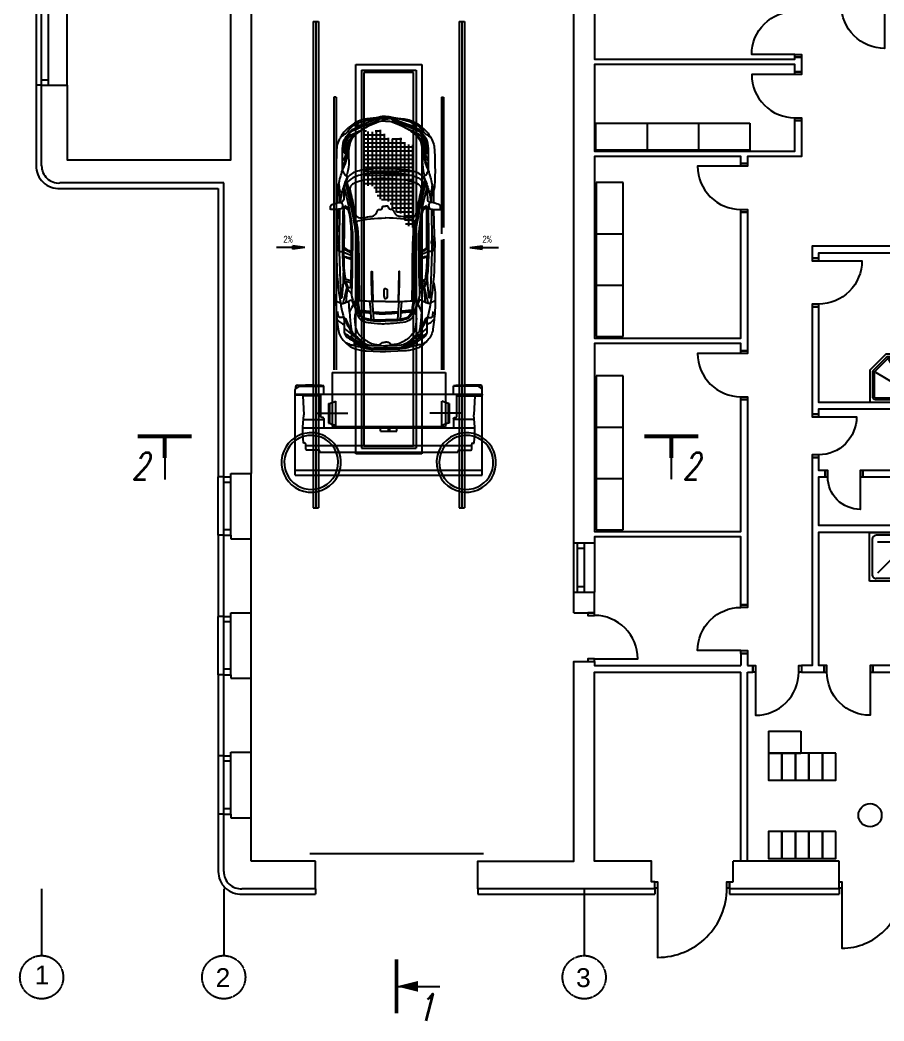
# Model space of a CAD drawing. Header units: millimetres. Extents: x -6354 to 26360, y -281 to 28373.
# Drawn here: x -5024 to 10964, y -281 to 18241 of the extents above; entities that cross this region are included whole.
import ezdxf
from ezdxf.enums import TextEntityAlignment as Align

# ---------------------------------------------------------------- set-up
doc = ezdxf.new("R2010")
doc.units = ezdxf.units.MM
doc.linetypes.add('CENTER2', pattern=[1.125, 0.75, -0.125, 0.125, -0.125])
for name, color, linetype in [('axis', 40, 'CENTER2'), ('door_dwgmodels.com', 250, 'Continuous'), ('dwgmodels.com', 250, 'Continuous'), ('furniture _san', 36, 'Continuous'), ('sanitary', 144, 'Continuous'), ('wall', 5, 'Continuous'), ('Windows', 4, 'Continuous')]:
    doc.layers.add(name, color=color, linetype=linetype)
doc.styles.add('LC-TXT-011-0', font='MONOTXT')
doc.styles.add('RUSIT', font='arial.ttf')
doc.styles.add('Text', font='simplex.shx', dxfattribs={"width": 0.7, "oblique": 15, "height": 330})

# ---------------------------------------------------------------- blocks, each defined once
blk = doc.blocks.new('A$C28636AA1')
at = {"color": 0, "linetype": 'Continuous'}
for p, q in [((0, 900), (900, 900)), ((0, 0), (0, 900)), ((50, 775), (50, 125)), ((125, 850), (775, 850)), ((850, 775), (850, 125)), ((900, 900), (900, 0)), ((175, 650), (175, 150)), ((228, 672), (750, 150)), ((250, 725), (750, 725)), ((900, 0), (0, 0)), ((125, 50), (775, 50))]:
    blk.add_line(p, q, dxfattribs=at)
blk.add_circle((175, 725), 25, dxfattribs=at)
for centre, start, end in [((125, 775), 90, 180), ((775, 775), 0, 90), ((125, 125), 180, 270), ((775, 125), 270, 0)]:
    blk.add_arc(centre, 75, start, end, dxfattribs=at)
blk = doc.blocks.new('*U51')
at = {"color": 0, "linetype": 'ByBlock', "ltscale": 10}
blk.add_lwpolyline([(-850, 0), (-850, 800, -0.414214), (-50, 0)], format="xyb", dxfattribs=at)
at = {"color": 0}
for points in [[(-900, 0), (-850, 0), (-850, -120), (-900, -120)], [(-50, 0), (0, 0), (0, -120), (-50, -120)]]:
    blk.add_lwpolyline(points, close=True, dxfattribs=at)
blk = doc.blocks.new('*U54')
at = {"color": 0, "linetype": 'ByBlock', "ltscale": 10}
blk.add_lwpolyline([(-50, 0), (-50, 800, 0.414214), (-850, 0)], format="xyb", dxfattribs=at)
at = {"color": 0}
for points in [[(-900, 0), (-850, 0), (-850, -120), (-900, -120)], [(-50, 0), (0, 0), (0, -120), (-50, -120)]]:
    blk.add_lwpolyline(points, close=True, dxfattribs=at)
blk = doc.blocks.new('*U55')
at = {"color": 0, "linetype": 'ByBlock', "ltscale": 10}
blk.add_lwpolyline([(-850, 0), (-850, 800, -0.414214), (-50, 0)], format="xyb", dxfattribs=at)
at = {"color": 0}
for points in [[(-900, 0), (-850, 0), (-850, -120), (-900, -120)], [(-50, 0), (0, 0), (0, -120), (-50, -120)]]:
    blk.add_lwpolyline(points, close=True, dxfattribs=at)
blk = doc.blocks.new('*U61')
at = {"color": 0}
for points in [[(-900, 0), (-850, 0), (-850, 120), (-900, 120)], [(-50, 0), (0, 0), (0, 120), (-50, 120)]]:
    blk.add_lwpolyline(points, close=True, dxfattribs=at)
at = {"color": 0, "linetype": 'ByBlock', "ltscale": 10}
blk.add_lwpolyline([(-50, 0), (-50, -800, -0.414214), (-850, 0)], format="xyb", dxfattribs=at)
blk = doc.blocks.new('K10-46')
at = {"color": 0}
for p, q in [((-800, -559), (-270, -244)), ((-558, -800), (-246, -268))]:
    blk.add_line(p, q, dxfattribs=at)
blk.add_lwpolyline([(0, 0), (-900, 0), (-900, -600), (-600, -900), (0, -900)], close=True, dxfattribs=at)
for points in [[(-100, -50), (-800, -50, 0.414214), (-850, -100), (-850, -559, 0.198912), (-835, -594), (-594, -835, 0.198912), (-559, -850), (-100, -850, 0.414214), (-50, -800), (-50, -100, 0.414214)], [(-100, -80), (-800, -80, 0.414214), (-820, -100), (-820, -559, 0.198912), (-814, -573), (-573, -814, 0.198912), (-559, -820), (-100, -820, 0.414214), (-80, -800), (-80, -100, 0.414214)]]:
    blk.add_lwpolyline(points, format="xyb", close=True, dxfattribs=at)
blk.add_circle((-211, -209), 43.3, dxfattribs=at)
blk = doc.blocks.new('*U70')
at = {"color": 0}
for points in [[(-800, 0), (-750, 0), (-750, 120), (-800, 120)], [(-50, 0), (0, 0), (0, 120), (-50, 120)]]:
    blk.add_lwpolyline(points, close=True, dxfattribs=at)
at = {"color": 0, "linetype": 'ByBlock', "ltscale": 10}
blk.add_lwpolyline([(-50, 0), (-50, -700, -0.414214), (-750, 0)], format="xyb", dxfattribs=at)
blk = doc.blocks.new('*U72')
at = {"color": 0}
for points in [[(-700, 0), (-650, 0), (-650, 120), (-700, 120)], [(-50, 0), (0, 0), (0, 120), (-50, 120)]]:
    blk.add_lwpolyline(points, close=True, dxfattribs=at)
at = {"color": 0, "linetype": 'ByBlock', "ltscale": 10}
blk.add_lwpolyline([(-50, 0), (-50, -600, -0.414214), (-650, 0)], format="xyb", dxfattribs=at)
blk = doc.blocks.new('*U74')
at = {"color": 0, "linetype": 'ByBlock', "ltscale": 10}
blk.add_lwpolyline([(-50, 0), (-50, 1280, 0.414214), (-1330, 0)], format="xyb", dxfattribs=at)
at = {"color": 0}
for points in [[(-1380, 0), (-1330, 0), (-1330, -120), (-1380, -120)], [(-50, 0), (0, 0), (0, -120), (-50, -120)]]:
    blk.add_lwpolyline(points, close=True, dxfattribs=at)
blk = doc.blocks.new('*U75')
at = {"color": 0, "linetype": 'ByBlock', "ltscale": 10}
blk.add_lwpolyline([(-50, 0), (-50, 1110, 0.414214), (-1160, 0)], format="xyb", dxfattribs=at)
at = {"color": 0}
for points in [[(-1210, 0), (-1160, 0), (-1160, -120), (-1210, -120)], [(-50, 0), (0, 0), (0, -120), (-50, -120)]]:
    blk.add_lwpolyline(points, close=True, dxfattribs=at)
blk = doc.blocks.new('*U79')
at = {"color": 0}
for p, q in [((0, 0), (1510, 0)), ((100, 0), (100, -130)), ((1410, 0), (1410, -130)), ((0, -130), (1510, -130))]:
    blk.add_line(p, q, dxfattribs=at)
blk = doc.blocks.new('*U80')
at = {"color": 0}
for p, q in [((0, 0), (910, 0)), ((100, 0), (100, -130)), ((810, 0), (810, -130)), ((0, -130), (910, -130))]:
    blk.add_line(p, q, dxfattribs=at)
blk = doc.blocks.new('*U87')
at = {"color": 0}
for p, q in [((0, 0), (-1080, 0)), ((0, -130), (-1080, -130)), ((-980, 0), (-980, -130)), ((-100, 0), (-100, -130))]:
    blk.add_line(p, q, dxfattribs=at)
blk = doc.blocks.new('Toyota ch-r_top_dwgmodels.com')
at = {"color": 0}
for points in [[(-2701, 797), (-2658, 805, 0.321109), (-2640, 823, 0.03919), (-2626, 1008, 0.417944), (-2637, 1019, 0.020655), (-2690, 1016, 0.30965), (-2720, 990, -0.013016), (-2726, 972, 0.009493), (-2759, 858, -0.011712), (-2759, 858, 0.110346), (-2757, 822, 0.72787)], [(-4350, 0, -0.034532), (-4344, 85, -0.088058), (-4341, 95, 0.092003), (-4334, 116, -0.002482), (-4305, 343, -0.051662), (-4274, 471, -0.106681), (-4153, 667, 0.019596), (-4135, 688, -0.003136), (-4113, 714, -0.103131), (-3950, 842, 0.022542), (-3924, 856, -0.116961), (-3799, 898, -0.03663), (-3063, 906, -0.0637), (-3001, 894, 0.07003), (-2979, 890, 0.009311), (-2751, 886, 0.009311)], [(-4235, 482), (-4218, 526, -0.093456), (-4168, 608, -0.040562), (-4066, 704, 0.054643), (-4036, 733, 0.033795), (-3994, 793, -0.059065), (-3960, 837, -2.430654)], [(-3248, 721), (-3252, 730, 0.11673), (-3280, 759, 0.063772), (-3354, 795), (-3413, 795), (-3705, 795, 0.063762), (-3901, 770, 0.080098), (-3936, 755, 0.040822), (-4096, 632, 0.116409), (-4114, 605, 0.028976), (-4195, 356, -0.047989), (-4215, 299, 0.587017), (-4212, 294, 0.064952), (-4175, 303, -0.273557)], [(-3945, 690), (-3906, 720, -0.140737), (-3847, 742, -0.015239), (-3679, 753, 0.242644), (-3671, 757, 0.143725), (-3666, 773, -1.381825)], [(-3944, 734, -0.10047), (-3890, 754, -0.02592), (-3680, 774, 0.016121)], [(-3826, 719), (-3781, 720, 0.043584), (-3663, 733, 0.093927), (-3540, 783, 0.247859), (-3533, 795, -4.706778)], [(-3354, 795), (-3424, 763, -0.080933), (-3621, 709, -0.002976), (-3777, 693, 21.163307)], [(-3413, 795), (-3465, 770, -0.073558), (-3573, 736, -0.024045), (-3767, 713, 4.409402)], [(-2990, 892), (-3013, 885, -0.029897), (-3095, 864, 0.039738), (-3354, 795, 26.756132)], [(-3235, 711), (-3185, 730, -0.026881), (-2949, 806, -0.04188), (-2760, 840, 15.276735)], [(-3030, 763), (-3048, 759, 0.085034), (-3112, 737, 3.811003)], [(-3030, 763), (-2966, 770, -0.028242), (-2929, 772), (-2918, 764, -0.100926), (-2909, 755, -0.127171), (-2901, 732, 2.125003)], [(-3030, 763), (-2862, 722, 0.035666), (-2205, 614, 0.021182), (-2152, 612), (-1571, 616, 0.008722), (-1177, 626, -0.002553), (-1065, 631, -0.038675), (-1046, 630, -0.053583), (-989, 617, -0.001736), (-899, 585, 0.023323), (-736, 535, -0.052624), (-638, 499, -0.109515), (-594, 463, -0.137615), (-535, 323, -0.022023), (-516, 92, -0.019647), (-516, 0, 1.040083)], [(-2990, 892), (-2990, 878, 0.154816), (-2986, 866, -0.018291), (-2960, 826, -0.015486), (-2949, 806, -0.15192), (-2947, 791, 0.086257), (-2946, 771, 0.792685)], [(-2930, 772), (-2822, 774, 0.318941), (-2757, 822), (-2751, 817, 0.173958), (-2701, 797), (-2701, 781)], [(-2674, 763), (-2675, 769, -0.165138), (-2673, 782, -0.273954), (-2666, 786, 0.006529), (-2502, 789, -0.01105), (-1848, 795, -0.131956)], [(-2674, 763), (-2629, 705, 0.115192), (-2607, 688, 0.062311), (-2592, 682, 0.031843), (-2290, 641, 0.016489), (-2171, 636, 0.006029), (-1836, 638, 0.527865), (-1828, 649), (-1850, 690, 0.045025), (-1905, 773, 0.37601), (-1913, 775, -0.00646), (-1924, 768, 0.47174), (-1925, 765), (-1903, 733, -0.034018), (-1856, 654, -0.523566), (-1865, 637, 85.809122)], [(-1925, 765), (-2248, 762, -0.005802), (-2663, 764, 0.076641), (-2674, 763, 2.916542)], [(-2632, 888, 0.001433), (-2597, 888, -0.00083), (-2121, 900)], [(-2128, 888, -0.275975), (-2116, 903, -0.065862), (-2101, 906, -0.024869), (-1937, 910, -0.059933), (-1919, 908, -0.352316), (-1906, 889, -0.197151), (-1911, 877, -0.202677), (-1922, 873, 0.027991), (-1956, 873, 0.172557), (-1965, 869, -0.191184), (-2010, 852, -0.094288), (-2077, 866, 0.13496), (-2098, 870, -0.101005), (-2119, 873, -0.298525), (-2128, 888, -1.712694)], [(-2094, 870), (-2045, 873, -0.029169), (-1961, 872, -12.738737)], [(-1982, 858), (-1858, 858), (-1295, 837), (-1009, 823, -0.167031), (-996, 818, -0.435773), (-995, 808, -0.168561), (-1002, 805, -0.01424), (-1271, 780, -0.024778), (-1455, 778)], [(-1913, 905, -0.000034), (-1894, 905, -0.037427), (-1086, 862, -0.029825), (-617, 772), (-619, 770, 0.358539), (-618, 752, 0.025895), (-608, 742), (-524, 701, 0.037833), (-379, 642, -0.202831), (-364, 630, -0.101911), (-362, 621)], [(-1894, 905), (-1864, 871, -0.167542), (-1857, 852, 0.100489), (-1855, 847, -0.137976), (-1852, 826, 0.106318), (-1848, 795, 0.026864), (-1842, 779, 0.00964), (-1838, 772, -0.038663), (-1789, 653, -0.077386), (-1786, 637), (-1836, 638)], [(-1848, 795), (-1585, 787, -0.039755), (-1303, 756, -0.112776), (-1137, 683, 0.004363), (-1065, 631, 0.321379)], [(-1842, 779), (-1810, 780, -0.017468), (-1779, 779, -0.195462), (-1761, 771, -0.086896), (-1743, 742, -0.041941), (-1715, 653, 0.050712), (-1713, 645, 0.218956), (-1704, 638, 0.178195)], [(-1765, 773), (-1757, 750, -0.005421), (-1749, 723, -0.026611), (-1737, 672, -0.036552), (-1734, 643, -0.012721), (-1734, 638, 0.591068)], [(-1307, 644), (-1331, 730, 0.230209), (-1336, 737, 0.051343), (-1758, 767, 10.057903)], [(-1295, 884), (-1272, 890, -0.052958), (-1095, 916, -0.032537), (-645, 905, -0.003356), (-589, 900, -0.010682), (-412, 878, -0.144235), (-210, 785, -0.08662), (-159, 722, -0.069683), (-126, 635, -0.002865), (-109, 561, 0.014881), (-90, 486, -0.002638), (-67, 405, -0.066098), (-42, 219), (-42, 0)], [(-1192, 717), (-1084, 742, 0.01647), (-889, 792, 6.898067)], [(-890, 831), (-888, 819, -0.106281), (-889, 792, -0.047446), (-920, 711, 0.012702), (-948, 650, 0.409735), (-938, 624, 0.008792), (-719, 530, 0.195936)], [(-941, 919), (-931, 907), (-910, 849, -0.062082), (-906, 834, 0.671057)], [(-617, 772), (-624, 779, -0.262246), (-629, 792, 0.101368), (-631, 848, 0.324273), (-663, 875, -0.035528), (-739, 887, -26.800075)], [(-617, 772), (-600, 769, 0.042089), (-578, 766, 0.009663), (-499, 765, -0.011896), (-419, 764, 0.0081), (-340, 762, -0.215397), (-329, 757, -0.057019), (-326, 753, 0.267647), (-324, 752, -0.147455), (-295, 742, -0.094644), (-261, 705, -0.001254), (-168, 560, -0.368457), (-169, 551, -0.314251), (-179, 550, -0.081866), (-203, 569, -0.057338), (-295, 693, 0.016476), (-325, 743, -0.28474), (-326, 752, -2.217423)], [(-589, 900), (-579, 884, 0.062718), (-568, 870, -0.089342), (-515, 797, 0.022882), (-499, 765, 0.75567)], [(-560, 766), (-560, 757, 0.226853), (-551, 743, 0.011078), (-505, 713, 0.046224), (-392, 656, -0.175407), (-367, 634, 0.50958)], [(-413, 764), (-414, 759, 0.205521), (-411, 746, 0.0271), (-319, 632), (-252, 628)], [(-210, 785), (-146, 720, -0.056362), (-94, 653, -0.062248), (-51, 559, -0.018505), (-25, 463, -0.056994), (-13, 357), (-3, 101), (0, 0)], [(-4265, 0), (-4265, 24, -0.087033), (-4248, 122, -0.01749), (-4175, 303, -0.081099), (-4006, 561, -0.157946), (-3819, 667, -0.069696), (-3587, 682, 0.069285), (-3345, 698, 0.018071), (-3248, 721), (-3235, 711, -0.292593), (-3231, 703), (-3233, 691)], [(-4201, 328), (-4138, 477, -0.0045), (-4071, 630, -0.167783), (-4049, 653), (-3947, 733, -0.739532), (-3941, 729, -0.066527), (-3946, 719, -0.057964), (-3957, 706, 0.079579), (-4009, 638, 0.002116), (-4110, 425, -0.059447), (-4110, 425, 3.113182)], [(-4081, 487), (-4034, 554, -0.135823), (-3887, 677, -0.074307), (-3797, 703, -0.338709)], [(-4001, 566), (-3956, 612, -0.184956), (-3777, 693, 0.783975), (-3776, 698, 0.028457), (-3792, 704, -0.064912), (-3819, 717, 0.245398), (-3834, 718, -0.085948), (-3922, 698, 0.142988), (-3945, 690, 0.0907), (-4023, 610, 2.92805)], [(-3388, 0), (-3379, 214, -0.047449), (-3337, 521, -0.166615), (-3228, 695, -0.088469), (-3188, 717, -0.034272), (-3120, 735, -0.107209), (-3099, 735, 0.014138), (-2429, 592, -0.456129), (-2409, 558, -0.024558), (-2415, 544, 1.542696)], [(-3303, 0), (-3303, 133, -0.053074), (-3271, 436, -0.036604), (-3234, 562, -0.137619), (-3126, 710, -0.239488), (-3115, 712, -0.036889)], [(-3200, 0), (-3200, 59, -0.041571), (-3174, 371, -0.058352), (-3114, 580, -0.111923), (-3072, 637, -0.213483), (-3003, 659, -0.032758), (-2946, 649, 0.017009), (-2645, 584, -0.014484), (-2550, 564, -0.323943), (-2473, 474, -0.063927), (-2475, 423, 0.015696), (-2501, 247, -0.174647), (-2523, 201, -0.098938), (-2601, 151, 0.2365), (-2628, 121, 0.085498), (-2631, 95, -0.35665), (-2653, 64, -0.144273), (-2677, 53, 0.397579), (-2687, 43, 0.012635), (-2687, 1), (-2687, -2)], [(-3115, 712), (-2430, 562, -0.397868), (-2415, 541, 0.041773), (-2415, 541, 0.038154), (-2473, 8), (-2473, 0)], [(-2429, 592), (-2307, 570, 0.031146), (-2197, 557, 0.014222), (-1339, 536, -0.008714), (-972, 531, -0.020103), (-932, 528, -0.002723), (-777, 510, -0.169476), (-623, 434, -0.1097), (-609, 411, -0.086028), (-566, 159, 0.001714), (-566, 0, 19.310872)], [(-2408, 568), (-2311, 551, 0.031146), (-2198, 538, 0.014222), (-1339, 516, -0.008714), (-973, 511, -0.020103), (-934, 509, -0.002723), (-780, 491, -0.169476), (-637, 420, -0.1097), (-628, 405, -0.086028), (-586, 159, 0.001714), (-586, 0)], [(-1786, 637), (-1612, 638, 0.006664), (-1307, 644, 0.002058), (-1186, 648, 0.333932), (-1181, 653, 0.100896), (-1179, 680, 0.194541), (-1184, 687, 0.076822), (-1208, 700, 0.004957), (-1302, 732, 8.764359)], [(-927, 0), (-927, 249, 0.023795), (-937, 454, -0.079132), (-932, 527, -0.152614), (-899, 585, -0.100554), (-873, 600, 0.066438), (-743, 667), (-569, 652, -0.027595), (-373, 624, -0.15869), (-352, 613, 0.009525), (-263, 521, -0.053162), (-151, 382, -0.133259), (-113, 260), (-107, 38), (-107, 0)], [(-719, 530), (-719, 537, -0.261148), (-709, 554, -0.104571), (-671, 567, -0.060362), (-535, 567, -0.013668), (-440, 553, -0.133483), (-320, 496, -0.099322), (-171, 307, -0.12096), (-125, 109, -0.269318), (-134, 95, 0.234696), (-168, 45, 0.038963), (-171, 5), (-171, 0)], [(-248, 623), (-298, 621, 0.680718), (-302, 610), (-263, 561), (-207, 488, -0.029428), (-142, 393, 0.313373), (-136, 390, -0.015029), (-123, 392, 0.481921), (-121, 395, 0.008956), (-209, 559, 0.074588), (-233, 590, -0.064561), (-254, 616, -9.735353)], [(-181, 581), (-170, 582, -0.027111), (-158, 582, -0.085514), (-111, 570, -2.092554)], [(-4216, 297), (-4271, 154, -0.057821), (-4288, 122, -0.0427), (-4307, 98, -0.716349), (-4315, 102, -0.012702), (-4312, 124, -0.058481), (-4306, 146, 0.029097), (-4165, 541, 0.39851), (-4169, 549, 0.251832), (-4181, 547, 0.08759), (-4224, 501, 0.06606), (-4243, 461, 0.023575), (-4316, 187, 0.040501), (-4327, 109, 0.190277), (-4319, 85, 0.415334)], [(-2415, 544), (-2315, 526, 0.031146), (-2199, 512, 0.014222), (-1339, 491, -0.008714), (-973, 486, -0.020103), (-937, 483)], [(-760, 487), (-759, 456, 0.02338), (-755, 396, -0.008758), (-743, 279)], [(-732, 488), (-731, 456, 0.02338), (-726, 399, -0.008704), (-714, 282), (-714, 277)], [(-179, 550), (-138, 478, -0.029527), (-97, 394, -0.017872), (-71, 325, -0.056397), (-61, 280, -0.06867)], [(-122, 393), (-101, 354, -0.093844), (-65, 241, 1.241044)], [(-927, 249), (-1154, 255, 0.002823), (-1444, 261, 0.052327), (-1479, 258, 0.822461), (-1479, 249, 0.051181), (-1447, 246), (-927, 232)], [(-736, 232), (-736, 232, -0.040748), (-726, 0)], [(-707, 230, -0.03983), (-698, -1)], [(-52, 334), (-61, 280, 0.026624), (-65, 241, 0.01507), (-67, 184), (-67, 0)], [(-4319, 85), (-4323, 83, 0.16165), (-4327, 78, 0.09434), (-4332, 57, 0.09434)], [(-4319, 85), (-4314, 80, -0.149723), (-4306, 65, -0.056236), (-4302, 10), (-4302, 0)], [(-4319, -85), (-4314, -80, 0.149723), (-4306, -65, 0.056236), (-4302, -10), (-4302, 0)], [(-4265, 0), (-4265, -24, 0.087033), (-4248, -122, 0.01749), (-4175, -303, 0.081099), (-4006, -561, 0.157946), (-3819, -667, 0.069696), (-3587, -682, -0.069285), (-3345, -698, -0.018071), (-3248, -721), (-3235, -711, 0.292593), (-3231, -703), (-3233, -691)], [(-3388, 0), (-3379, -214, 0.047449), (-3337, -521, 0.166615), (-3228, -695, 0.088469), (-3188, -717, 0.034272), (-3120, -735, 0.107209), (-3099, -735, -0.014138), (-2429, -592, 0.456129), (-2409, -558, 0.024558), (-2415, -544, -1.542696)], [(-3303, 0), (-3303, -133, 0.053074), (-3271, -436, 0.036604), (-3234, -562, 0.137619), (-3126, -710, 0.239488), (-3115, -712, 0.036889)], [(-3200, 0), (-3200, -59, 0.041571), (-3174, -371, 0.058352), (-3114, -580, 0.111923), (-3072, -637, 0.213483), (-3003, -659, 0.032758), (-2946, -649, -0.017009), (-2645, -584, 0.014484), (-2550, -564, 0.323943), (-2473, -474, 0.063927), (-2475, -423, -0.015696), (-2501, -247, 0.174647), (-2523, -201, 0.098938), (-2601, -151, -0.2365), (-2628, -121, -0.085498), (-2631, -95, 0.35665), (-2653, -64, 0.151321), (-2677, -56, -0.397579), (-2687, -46, -0.012635), (-2687, -5), (-2687, -2)], [(-3115, -712), (-2430, -562, 0.397868), (-2415, -541, -0.041773), (-2415, -541, -0.038154), (-2473, -8), (-2473, 0)], [(-3030, -763), (-2862, -722, -0.035666), (-2205, -614, -0.021182), (-2152, -612), (-1571, -616, -0.008722), (-1177, -626, 0.002553), (-1065, -631, 0.038675), (-1046, -630, 0.053583), (-989, -617, 0.001736), (-899, -585, -0.023323), (-736, -535, 0.052624), (-638, -499, 0.109515), (-594, -463, 0.137615), (-535, -323, 0.022023), (-516, -92, 0.019647), (-516, 0, -1.040083)], [(-2408, -568), (-2311, -551, -0.031146), (-2198, -538, -0.014222), (-1339, -516, 0.008714), (-973, -511, 0.020103), (-934, -509, 0.002723), (-780, -491, 0.169476), (-637, -420, 0.1097), (-628, -405, 0.086028), (-586, -159, -0.001714), (-586, 0)], [(-1295, -884), (-1272, -890, 0.052958), (-1095, -916, 0.032537), (-645, -905, 0.003356), (-589, -900, 0.010682), (-412, -878, 0.144235), (-210, -785, 0.08662), (-159, -722, 0.069683), (-126, -635, 0.002865), (-109, -561, -0.014881), (-90, -486, 0.002638), (-67, -405, 0.066098), (-42, -219), (-42, 0)], [(-1165, 0, -0.414214), (-1133, 32), (-1068, 32, -0.052167), (-996, 24, -0.361922), (-977, 0, -12.021145)], [(-1165, 0, 0.414214), (-1133, -32), (-1068, -32, 0.052167), (-996, -24, 0.361922), (-977, 0, 12.021145)], [(-927, 0), (-927, -249, -0.023795), (-937, -454, 0.079132), (-932, -527, 0.152614), (-899, -585, 0.100554), (-873, -600, -0.066438), (-743, -667), (-569, -652, 0.027595), (-373, -624, 0.15869), (-352, -613, -0.009525), (-263, -521, 0.053162), (-151, -382, 0.133259), (-113, -260), (-107, -38), (-107, 0)], [(-736, -232), (-736, -232, 0.040748), (-726, 0)], [(-719, -530), (-719, -537, 0.261148), (-709, -554, 0.104571), (-671, -567, 0.060362), (-535, -567, 0.013668), (-440, -553, 0.133483), (-320, -496, 0.099322), (-171, -307, 0.12096), (-125, -109, 0.269318), (-134, -95, -0.234696), (-168, -45, -0.038963), (-171, -5), (-171, 0)], [(-707, -230, 0.03983), (-698, 1)], [(-210, -785), (-146, -720, 0.056362), (-94, -653, 0.062248), (-51, -559, 0.018505), (-25, -463, 0.056994), (-13, -357), (-3, -101), (0, 0)], [(-52, -334), (-61, -280, -0.026624), (-65, -241, -0.01507), (-67, -184), (-67, 0)], [(-4350, 0, 0.034532), (-4344, -85, 0.088058), (-4341, -95, -0.092003), (-4334, -116, 0.002482), (-4305, -343, 0.051662), (-4274, -471, 0.106681), (-4153, -667, -0.019596), (-4135, -688, 0.003136), (-4113, -714, 0.103131), (-3950, -842, -0.022542), (-3924, -856, 0.116961), (-3799, -898, 0.03663), (-3063, -906, 0.0637), (-3001, -894, -0.07003), (-2979, -890, -0.009311), (-2751, -886, -0.009311)], [(-4319, -85), (-4323, -83, -0.16165), (-4327, -78, -0.09434), (-4332, -57, -0.09434)], [(-4216, -297), (-4271, -154, 0.057821), (-4288, -122, 0.0427), (-4307, -98, 0.716349), (-4315, -102, 0.012702), (-4312, -124, 0.058481), (-4306, -146, -0.029097), (-4165, -541, -0.39851), (-4169, -549, -0.251832), (-4181, -547, -0.08759), (-4224, -501, -0.06606), (-4243, -461, -0.023575), (-4316, -187, -0.040501), (-4327, -109, -0.190277), (-4319, -85, -0.415334)], [(-2429, -592), (-2307, -570, -0.031146), (-2197, -557, -0.014222), (-1339, -536, 0.008714), (-972, -531, 0.020103), (-932, -528, 0.002723), (-777, -510, 0.169476), (-623, -434, 0.1097), (-609, -411, 0.086028), (-566, -159, -0.001714), (-566, 0, -19.310872)], [(-3248, -721), (-3252, -730, -0.11673), (-3280, -759, -0.063772), (-3354, -795), (-3413, -795), (-3705, -795, -0.063762), (-3901, -770, -0.080098), (-3936, -755, -0.040822), (-4096, -632, -0.116409), (-4114, -605, -0.028976), (-4195, -356, 0.047989), (-4215, -299, -0.587017), (-4212, -294, -0.064952), (-4175, -303, 0.273557)], [(-4201, -328), (-4138, -477, 0.0045), (-4071, -630, 0.167783), (-4049, -653), (-3947, -733, 0.739532), (-3941, -729, 0.066527), (-3946, -719, 0.057964), (-3957, -706, -0.079579), (-4009, -638, -0.002116), (-4110, -425, 0.059447), (-4110, -425, -3.113182)], [(-927, -249), (-1154, -255, -0.002823), (-1444, -261, -0.052327), (-1479, -258, -0.822461), (-1479, -249, -0.051181), (-1447, -246), (-927, -232)], [(-760, -487), (-759, -456, -0.02338), (-755, -396, 0.008758), (-743, -279)], [(-732, -488), (-731, -456, -0.02338), (-726, -399, 0.008704), (-714, -282), (-714, -277)], [(-179, -550), (-138, -478, 0.029527), (-97, -394, 0.017872), (-71, -325, 0.056397), (-61, -280, 0.06867)], [(-122, -393), (-101, -354, 0.093844), (-65, -241, -1.241044)], [(-4235, -482), (-4218, -526, 0.093456), (-4168, -608, 0.040562), (-4066, -704, -0.054643), (-4036, -733, -0.033795), (-3994, -793, 0.059065), (-3960, -837, 2.430654)], [(-4081, -487), (-4034, -554, 0.135823), (-3887, -677, 0.074307), (-3797, -703, 0.338709)], [(-2415, -544), (-2315, -526, -0.031146), (-2199, -512, -0.014222), (-1339, -491, 0.008714), (-973, -486, 0.020103), (-937, -483)], [(-890, -831), (-888, -819, 0.106281), (-889, -792, 0.047446), (-920, -711, -0.012702), (-948, -650, -0.409735), (-938, -624, -0.008792), (-719, -530, -0.195936)], [(-617, -772), (-600, -769, -0.042089), (-578, -766, -0.009663), (-499, -765, 0.011896), (-419, -764, -0.0081), (-340, -762, 0.215397), (-329, -757, 0.057019), (-326, -753, -0.267647), (-324, -752, 0.147455), (-295, -742, 0.094644), (-261, -705, 0.001254), (-168, -560, 0.368457), (-169, -551, 0.314251), (-179, -550, 0.081866), (-203, -569, 0.057338), (-295, -693, -0.016476), (-325, -743, 0.28474), (-326, -752, 2.217423)], [(-248, -623), (-298, -621, -0.680718), (-302, -610), (-263, -561), (-207, -488, 0.029428), (-142, -393, -0.313373), (-136, -390, 0.015029), (-123, -392, -0.481921), (-121, -395, -0.008956), (-209, -559, -0.074588), (-233, -590, 0.064561), (-254, -616, 9.735353)], [(-4001, -566), (-3956, -612, 0.184956), (-3777, -693, -0.783975), (-3776, -698, -0.028457), (-3792, -704, 0.064912), (-3819, -717, -0.245398), (-3834, -718, 0.085948), (-3922, -698, -0.142988), (-3945, -690, -0.0907), (-4023, -610, -2.92805)], [(-3945, -690), (-3906, -720, 0.140737), (-3847, -742, 0.015239), (-3679, -753, -0.242644), (-3671, -757, -0.143725), (-3666, -773, 1.381825)], [(-3944, -734, 0.10047), (-3890, -754, 0.02592), (-3680, -774, -0.016121)], [(-3826, -719), (-3781, -720, -0.043584), (-3663, -733, -0.093927), (-3540, -783, -0.247859), (-3533, -795, 4.706778)], [(-3354, -795), (-3424, -763, 0.080933), (-3621, -709, 0.002976), (-3777, -693, -21.163307)], [(-3413, -795), (-3465, -770, 0.073558), (-3573, -736, 0.024045), (-3767, -713, -4.409402)], [(-3235, -711), (-3185, -730, 0.026881), (-2949, -806, 0.04188), (-2760, -840, -15.276735)], [(-3030, -763), (-3048, -759, -0.085034), (-3112, -737, -3.811003)], [(-3030, -763), (-2966, -770, 0.028242), (-2929, -772), (-2918, -764, 0.100926), (-2909, -755, 0.127171), (-2901, -732, -2.125003)], [(-2674, -763), (-2629, -705, -0.115192), (-2607, -688, -0.062311), (-2592, -682, -0.031843), (-2290, -641, -0.016489), (-2171, -636, -0.006029), (-1836, -638, -0.527865), (-1828, -649), (-1850, -690, -0.045025), (-1905, -773, -0.37601), (-1913, -775, 0.00646), (-1924, -768, -0.47174), (-1925, -765), (-1903, -733, 0.034018), (-1856, -654, 0.523566), (-1865, -637, -85.809122)], [(-1913, -905, 0.000034), (-1894, -905, 0.037427), (-1086, -862, 0.029825), (-617, -772), (-619, -770, -0.358539), (-618, -752, -0.025895), (-608, -742), (-524, -701, -0.037833), (-379, -642, 0.202831), (-364, -630, 0.101911), (-362, -621)], [(-1894, -905), (-1864, -871, 0.167542), (-1857, -852, -0.100489), (-1855, -847, 0.137976), (-1852, -826, -0.106318), (-1848, -795, -0.026864), (-1842, -779, -0.00964), (-1838, -772, 0.038663), (-1789, -653, 0.077386), (-1786, -637), (-1836, -638)], [(-1848, -795), (-1585, -787, 0.039755), (-1303, -756, 0.112776), (-1137, -683, -0.004363), (-1065, -631, -0.321379)], [(-1842, -779), (-1810, -780, 0.017468), (-1779, -779, 0.195462), (-1761, -771, 0.086896), (-1743, -742, 0.041941), (-1715, -653, -0.050712), (-1713, -645, -0.218956), (-1704, -638, -0.178195)], [(-1786, -637), (-1612, -638, -0.006664), (-1307, -644, -0.002058), (-1186, -648, -0.333932), (-1181, -653, -0.100896), (-1179, -680, -0.194541), (-1184, -687, -0.076822), (-1208, -700, -0.004957), (-1302, -732, -8.764359)], [(-1765, -773), (-1757, -750, 0.005421), (-1749, -723, 0.026611), (-1737, -672, 0.036552), (-1734, -643, 0.012721), (-1734, -638, -0.591068)], [(-1307, -644), (-1331, -730, -0.230209), (-1336, -737, -0.051343), (-1758, -767, -10.057903)], [(-1192, -717), (-1084, -742, -0.01647), (-889, -792, -6.898067)], [(-560, -766), (-560, -757, -0.226853), (-551, -743, -0.011078), (-505, -713, -0.046224), (-392, -656, 0.175407), (-367, -634, -0.50958)], [(-413, -764), (-414, -759, -0.205521), (-411, -746, -0.0271), (-319, -632), (-252, -628)], [(-181, -581), (-170, -582, 0.027111), (-158, -582, 0.085514), (-111, -570, 2.092554)], [(-2990, -892), (-3013, -885, 0.029897), (-3095, -864, -0.039738), (-3354, -795, -26.756132)], [(-2990, -892), (-2990, -878, -0.154816), (-2986, -866, 0.018291), (-2960, -826, 0.015486), (-2949, -806, 0.15192), (-2947, -791, -0.086257), (-2946, -771, -0.792685)], [(-2930, -772), (-2822, -774, -0.318941), (-2757, -822), (-2751, -817, -0.173958), (-2701, -797), (-2701, -781)], [(-2701, -797), (-2658, -805, -0.321109), (-2640, -823, -0.03919), (-2626, -1008, -0.417944), (-2637, -1019, -0.020655), (-2690, -1016, -0.30965), (-2720, -990, 0.013016), (-2726, -972, -0.009493), (-2759, -858, 0.011712), (-2759, -858, -0.110346), (-2757, -822, -0.72787)], [(-2674, -763), (-2675, -769, 0.165138), (-2673, -782, 0.273954), (-2666, -786, -0.006529), (-2502, -789, 0.01105), (-1848, -795, 0.131956)], [(-1925, -765), (-2248, -762, 0.005802), (-2663, -764, -0.076641), (-2674, -763, -2.916542)], [(-2632, -888, -0.001433), (-2597, -888, 0.00083), (-2121, -900)], [(-2128, -888, 0.275975), (-2116, -903, 0.065862), (-2101, -906, 0.024869), (-1937, -910, 0.059933), (-1919, -908, 0.352316), (-1906, -889, 0.197151), (-1911, -877, 0.202677), (-1922, -873, -0.027991), (-1956, -873, -0.172557), (-1965, -869, 0.191184), (-2010, -852, 0.094288), (-2077, -866, -0.13496), (-2098, -870, 0.101005), (-2119, -873, 0.298525), (-2128, -888, 1.712694)], [(-2094, -870), (-2045, -873, 0.029169), (-1961, -872, 12.738737)], [(-1982, -858), (-1858, -858), (-1295, -837), (-1009, -823, 0.167031), (-996, -818, 0.435773), (-995, -808, 0.168561), (-1002, -805, 0.01424), (-1271, -780, 0.024778), (-1455, -778)], [(-941, -919), (-931, -907), (-910, -849, 0.062082), (-906, -834, -0.671057)], [(-617, -772), (-624, -779, 0.262246), (-629, -792, -0.101368), (-631, -848, -0.324273), (-663, -875, 0.035528), (-739, -887, 26.800075)], [(-589, -900), (-579, -884, -0.062718), (-568, -870, 0.089342), (-515, -797, -0.022882), (-499, -765, -0.75567)]]:
    blk.add_lwpolyline(points, format="xyb", dxfattribs=at)
for points in [[(-3095, 864), (-2977, 853), (-2760, 847)], [(-2701, 760), (-2646, 676)], [(-2636, 850), (-2603, 851), (-2065, 858), (-2052, 858)], [(-1961, 872), (-1961, 910)], [(-1910, 776), (-1842, 779)], [(-1302, 732), (-1279, 645)], [(-1173, 707), (-910, 734)], [(-743, 667), (-935, 680)], [(-168, 559), (-67, 405)], [(-927, 296), (-770, 281), (-593, 270)], [(-927, 249), (-773, 234), (-588, 223)], [(-927, -249), (-773, -234), (-588, -223)], [(-927, -296), (-770, -281), (-593, -270)], [(-168, -559), (-67, -405)], [(-2701, -760), (-2646, -676)], [(-1302, -732), (-1279, -645)], [(-1173, -707), (-910, -734)], [(-743, -667), (-935, -680)], [(-3095, -864), (-2977, -853), (-2760, -847)], [(-2636, -850), (-2603, -851), (-2065, -858), (-2052, -858)], [(-1961, -872), (-1961, -910)], [(-1910, -776), (-1842, -779)]]:
    blk.add_lwpolyline(points, dxfattribs=at)
blk.add_arc((-3536, 0), 797, 175.8842, 184.1158, dxfattribs=at)

msp = doc.modelspace()

# ---------------------------------------------------------------- linework, layer by layer
at = {"color": 18, "true_color": 0x000000}
for p, q in [((400, 18216), (400, 9216)), ((400, 18216), (500, 18216)), ((450, 18216), (450, 9216)), ((500, 18216), (500, 9216)), ((3100, 18216), (3100, 9216)), ((3100, 18216), (3200, 18216)), ((3150, 18216), (3150, 9216)), ((3200, 18216), (3200, 9216)), ((1190, 17421), (2410, 17421)), ((1190, 11769), (1190, 17421)), ((2410, 17421), (2410, 11769)), ((1295, 17316), (2305, 17316)), ((1295, 17316), (1295, 11769)), ((2260, 17271), (1340, 17271)), ((1340, 17271), (1340, 11769)), ((2260, 11769), (2260, 17271)), ((2305, 17316), (2305, 11769)), ((825, 16816), (785, 16816)), ((785, 16816), (785, 11769)), ((825, 16816), (825, 11769)), ((2775, 16816), (2815, 16816)), ((2775, 16816), (2775, 14282)), ((2815, 16816), (2815, 14402)), ((1340, 16227), (1340, 15179)), ((1340, 16193), (1391, 16193)), ((1340, 16118), (1735, 16118)), ((1415, 16177), (1415, 15174)), ((1490, 16175), (1490, 15169)), ((1547, 16193), (1660, 16193)), ((1565, 16199), (1565, 15044)), ((1640, 16212), (1640, 14924)), ((1715, 16137), (1715, 14905)), ((1340, 16043), (1810, 16043)), ((1340, 15968), (2100, 15968)), ((1790, 16062), (1790, 14886)), ((1865, 16043), (1865, 14731)), ((1865, 16043), (2039, 16043)), ((1940, 16052), (1940, 14694)), ((2015, 16061), (2015, 14661)), ((2090, 15980), (2090, 14557)), ((2165, 15937), (2165, 14424)), ((2240, 15933), (2240, 14400)), ((1340, 15893), (2260, 15893)), ((1340, 15818), (2260, 15818)), ((1340, 15743), (2260, 15743)), ((1340, 15668), (2260, 15668)), ((1340, 15593), (2260, 15593)), ((1340, 15518), (2260, 15518)), ((1340, 15443), (2260, 15443)), ((1340, 15368), (2260, 15368)), ((1340, 15293), (2260, 15293)), ((1340, 15218), (2260, 15218)), ((1522, 15143), (2260, 15143)), ((1555, 15068), (2260, 15068)), ((1588, 14993), (2260, 14993)), ((1665, 14918), (2260, 14918)), ((1829, 14843), (2260, 14843)), ((1853, 14768), (2260, 14768)), ((1943, 14693), (2260, 14693)), ((2076, 14618), (2260, 14618)), ((2093, 14543), (2260, 14543)), ((2111, 14468), (2260, 14468)), ((2775, 14174), (2775, 11769)), ((2815, 14187), (2815, 11769)), ((248, 14033), (-277, 14033)), ((23, 14003), (23, 14062)), ((248, 14033), (23, 14062)), ((248, 14033), (23, 14003)), ((3303, 14033), (3528, 14062)), ((3303, 14033), (3828, 14033)), ((3303, 14033), (3528, 14003)), ((3528, 14003), (3528, 14062)), ((750, 11719), (2850, 11719)), ((750, 11719), (750, 11316)), ((1190, 10211), (1190, 11769)), ((1295, 11769), (1295, 10316)), ((1340, 11769), (1340, 10361)), ((2260, 10361), (2260, 11769)), ((2305, 11769), (2305, 10316)), ((2410, 11769), (2410, 10211)), ((2850, 11719), (2850, 11316)), ((84, 11486), (259, 11486)), ((84, 11486), (261, 11486)), ((3517, 11486), (3341, 11486)), ((3517, 11486), (3341, 11486)), ((70, 11317), (70, 11406)), ((70, 9822), (70, 11387)), ((70, 11316), (3530, 11316)), ((70, 9822), (70, 11301)), ((200, 11301), (70, 11301)), ((74, 11316), (74, 11301)), ((147, 11466), (147, 11466)), ((147, 11466), (595, 11466)), ((200, 11316), (200, 11286)), ((540, 10909), (540, 11316)), ((600, 11316), (600, 11474)), ((600, 11316), (600, 11474)), ((600, 11316), (3000, 11316)), ((750, 11316), (750, 10719)), ((2850, 11316), (2850, 10719)), ((3000, 11316), (3000, 11474)), ((3000, 11316), (3000, 11474)), ((3453, 11466), (3005, 11466)), ((3060, 10909), (3060, 11316)), ((3401, 11316), (3401, 11286)), ((3401, 11301), (3530, 11301)), ((3526, 11316), (3526, 11301)), ((3530, 11316), (3530, 11407)), ((3530, 9822), (3530, 11387)), ((3530, 9822), (3530, 11301)), ((540, 11286), (199, 11286)), ((209, 11286), (228, 10934)), ((682, 11144), (682, 10784)), ((682, 11144), (702, 11144)), ((702, 11144), (822, 11189)), ((702, 11144), (702, 10784)), ((822, 10739), (822, 11189)), ((2899, 11144), (2779, 11189)), ((2779, 10739), (2779, 11189)), ((2899, 11144), (2899, 10784)), ((2919, 11144), (2899, 11144)), ((2919, 11144), (2919, 10784)), ((3060, 11286), (3530, 11286)), ((3392, 11286), (3372, 10934)), ((209, 10709), (228, 10934)), ((463, 10964), (1040, 10964)), ((3137, 10964), (2561, 10964)), ((3392, 10709), (3372, 10934)), ((221, 10851), (600, 10851)), ((541, 10905), (540, 10909)), ((541, 10903), (541, 10905)), ((542, 10900), (541, 10903)), ((543, 10898), (542, 10900)), ((545, 10895), (543, 10898)), ((548, 10893), (545, 10895)), ((550, 10891), (548, 10893)), ((553, 10889), (550, 10891)), ((556, 10888), (553, 10889)), ((559, 10887), (556, 10888)), ((562, 10887), (559, 10887)), ((565, 10887), (562, 10887)), ((575, 10887), (565, 10887)), ((579, 10886), (575, 10887)), ((582, 10886), (579, 10886)), ((585, 10885), (582, 10886)), ((588, 10884), (585, 10885)), ((591, 10882), (588, 10884)), ((593, 10880), (591, 10882)), ((595, 10878), (593, 10880)), ((597, 10876), (595, 10878)), ((598, 10873), (597, 10876)), ((599, 10871), (598, 10873)), ((600, 10868), (599, 10871)), ((600, 10865), (600, 10868)), ((600, 10865), (600, 10693)), ((682, 10784), (702, 10784)), ((702, 10784), (822, 10739)), ((2899, 10784), (2779, 10739)), ((2919, 10784), (2899, 10784)), ((3000, 10865), (3001, 10868)), ((3000, 10865), (3000, 10693)), ((3379, 10851), (3000, 10851)), ((3001, 10871), (3002, 10873)), ((3001, 10868), (3001, 10871)), ((3002, 10873), (3003, 10876)), ((3003, 10876), (3005, 10878)), ((3005, 10878), (3008, 10880)), ((3008, 10880), (3010, 10882)), ((3010, 10882), (3013, 10884)), ((3013, 10884), (3016, 10885)), ((3016, 10885), (3019, 10886)), ((3019, 10886), (3022, 10886)), ((3022, 10886), (3025, 10887)), ((3025, 10887), (3035, 10887)), ((3035, 10887), (3039, 10887)), ((3039, 10887), (3042, 10887)), ((3042, 10887), (3045, 10888)), ((3045, 10888), (3048, 10889)), ((3048, 10889), (3051, 10891)), ((3051, 10891), (3053, 10893)), ((3053, 10893), (3055, 10895)), ((3055, 10895), (3057, 10898)), ((3057, 10898), (3058, 10900)), ((3058, 10900), (3059, 10903)), ((3059, 10903), (3060, 10905)), ((3060, 10905), (3060, 10909)), ((209, 10592), (209, 10709)), ((209, 10692), (3392, 10692)), ((221, 10409), (209, 10592)), ((750, 10719), (2850, 10719)), ((1650, 10633), (1650, 10692)), ((1650, 10633), (1950, 10633)), ((1788, 10692), (1788, 10633)), ((1813, 10692), (1813, 10633)), ((1950, 10633), (1950, 10692)), ((3380, 10409), (3392, 10592)), ((3392, 10592), (3392, 10709)), ((250, 10409), (221, 10409)), ((265, 10297), (265, 10394)), ((3335, 10297), (3335, 10394)), ((3350, 10409), (3380, 10409)), ((3335, 10362), (265, 10362)), ((505, 10282), (280, 10282)), ((521, 10267), (521, 10243)), ((521, 10243), (3080, 10243)), ((2410, 10211), (1190, 10211)), ((1295, 10316), (2305, 10316)), ((1340, 10361), (2260, 10361)), ((3080, 10267), (3080, 10243)), ((3095, 10282), (3320, 10282)), ((70, 9909), (3530, 9909)), ((3530, 9907), (70, 9907)), ((70, 9822), (3530, 9822)), ((70, 9822), (3530, 9822)), ((400, 9216), (500, 9216)), ((3100, 9216), (3200, 9216))]:
    msp.add_line(p, q, dxfattribs=at)
for centre, radius, start, end in [((368, 11397), 298, 162.5913, 178.1647), ((-503, -14985), 26482, 87.6132, 88.3518), ((-503, -14985), 26482, 87.6132, 88.3482), ((4103, -14985), 26482, 91.6482, 92.3868), ((4103, -14985), 26482, 91.6482, 92.3868), ((3232, 11397), 298, 1.8353, 17.4087), ((293, 11202), 302, 119.1649, 135.2481), ((-568, 9449), 2140, 70.4881, 71.9052), ((4168, 9449), 2140, 108.0758, 109.5124), ((3308, 11202), 302, 44.1866, 60.8351), ((365, 10054), 550, 90, 122.4364), ((365, 10054), 550, 335.0506, 90), ((3235, 10054), 550, 57.5636, 204.9494), ((365, 10054), 550, 122.4364, 335.0506), ((365, 10054), 500, 126.157, 332.3545), ((365, 10054), 500, 332.3545, 126.157), ((250, 10394), 15, 0, 90), ((3235, 10054), 500, 53.843, 207.6455), ((3235, 10054), 550, 204.9494, 57.5636), ((3235, 10054), 500, 207.6455, 53.843), ((3350, 10394), 15, 90, 180), ((280, 10297), 15, 180, 270), ((505, 10267), 15, 0, 90), ((3095, 10267), 15, 90, 180), ((3320, 10297), 15, 270, 0)]:
    msp.add_arc(centre, radius, start, end, dxfattribs=at)
at = {"layer": 'axis', "color": 18, "true_color": 0x000000}
for p, q in [((-2346, 10537), (-2346, 9737)), ((7028, 10538), (7028, 9738)), ((1944, 359), (2744, 359))]:
    msp.add_line(p, q, dxfattribs=at)
at = {"layer": 'axis'}
for p, q in [((-4624, 2166), (-4624, 929)), ((-1254, 2166), (-1254, 929)), ((5416, 2166), (5416, 929))]:
    msp.add_line(p, q, dxfattribs=at)
at = {"layer": 'axis', "color": 18, "true_color": 0x000000, "const_width": 70}
for points in [[(-1846, 10537), (-2846, 10537)], [(-2346, 10537), (-2346, 10137)], [(7528, 10538), (6528, 10538)], [(7028, 10538), (7028, 10138)], [(1944, 859), (1944, -141)]]:
    msp.add_lwpolyline(points, dxfattribs=at)
at = {"layer": 'axis', "color": 18, "true_color": 0x000000}
msp.add_lwpolyline([(1944, 359, 0, 200, 0), (2344, 359, 200, 200, 0)], format="xyseb", dxfattribs=at)
for centre in [(-4624, 529), (-1254, 529), (5416, 529)]:
    msp.add_circle(centre, 400, dxfattribs=at)
at = {"layer": 'furniture _san'}
for p, q in [((5630, 15835), (5630, 16335)), ((5630, 16335), (6580, 16335)), ((6580, 16335), (6580, 15835)), ((6580, 16335), (7530, 16335)), ((7530, 16335), (7530, 15835)), ((7530, 16335), (8480, 16335)), ((8480, 16335), (8480, 15835)), ((6580, 15835), (5630, 15835)), ((7530, 15835), (6580, 15835)), ((8480, 15835), (7530, 15835)), ((5640, 15236), (5640, 14286)), ((6140, 15236), (5640, 15236)), ((6140, 14286), (6140, 15236)), ((5640, 14286), (6140, 14286)), ((5640, 14286), (5640, 13336)), ((6140, 13336), (6140, 14286)), ((5640, 13336), (6140, 13336)), ((5640, 13336), (5640, 12386)), ((6140, 12386), (6140, 13336)), ((5640, 12386), (6140, 12386)), ((5640, 11656), (5640, 10706)), ((6140, 11656), (5640, 11656)), ((6140, 10706), (6140, 11656)), ((5640, 10706), (6140, 10706)), ((5640, 10706), (5640, 9756)), ((6140, 9756), (6140, 10706)), ((5640, 9756), (6140, 9756)), ((5640, 9756), (5640, 8806)), ((6140, 8806), (6140, 9756)), ((5640, 8806), (6140, 8806)), ((8826, 5080), (9426, 5080)), ((8826, 5080), (8826, 4676)), ((9426, 5080), (9426, 4676)), ((8826, 4676), (9426, 4676))]:
    msp.add_line(p, q, dxfattribs=at)
for points in [[(9076, 4676), (8826, 4676), (8826, 4176), (9076, 4176)], [(9326, 4676), (9076, 4676), (9076, 4176), (9326, 4176)], [(9576, 4676), (9326, 4676), (9326, 4176), (9576, 4176)], [(9826, 4676), (9576, 4676), (9576, 4176), (9826, 4176)], [(10076, 4676), (9826, 4676), (9826, 4176), (10076, 4176)], [(9076, 3226), (8826, 3226), (8826, 2726), (9076, 2726)], [(9326, 3226), (9076, 3226), (9076, 2726), (9326, 2726)], [(9576, 3226), (9326, 3226), (9326, 2726), (9576, 2726)], [(9826, 3226), (9576, 3226), (9576, 2726), (9826, 2726)], [(10076, 3226), (9826, 3226), (9826, 2726), (10076, 2726)]]:
    msp.add_lwpolyline(points, close=True, dxfattribs=at)
msp.add_circle((10706, 3526), 215, dxfattribs=at)
at = {"layer": 'wall', "color": 18, "true_color": 0x000000}
for p, q in [((-4154, 17036), (-4154, 18546)), ((-4624, 15536), (-4624, 17036)), ((-1254, 15226), (-4287, 15226)), ((-1254, 9786), (-1254, 15226)), ((-744, 8641), (-744, 9851)), ((-1254, 7206), (-1254, 8706)), ((5226, 7653), (5226, 8563)), ((5606, 8563), (5606, 7656)), ((-744, 6061), (-744, 7271)), ((-1254, 4626), (-1254, 6126)), ((-744, 3481), (-744, 4691)), ((-1254, 2486), (-1254, 3546)), ((446, 2166), (-917, 2166)), ((6726, 2166), (3446, 2166)), ((10136, 2166), (8106, 2166))]:
    msp.add_line(p, q, dxfattribs=at)
at = {"layer": 'wall', "color": 5}
for p, q in [((-4624, 17036), (-4724, 17036)), ((-1354, 15126), (-1354, 9786)), ((8316, 14686), (8436, 14686)), ((-1124, 9786), (-1124, 9851)), ((-1124, 9851), (-744, 9851)), ((-1254, 9786), (-1354, 9786)), ((-1254, 9786), (-1124, 9786)), ((-1254, 8706), (-1354, 8706)), ((-1354, 8706), (-1354, 7206)), ((-1254, 8706), (-1124, 8706)), ((-1124, 8706), (-1124, 8641)), ((-1124, 8641), (-744, 8641)), ((-744, 7271), (-744, 8641)), ((5226, 7273), (5226, 7653)), ((5226, 7653), (5606, 7653)), ((5606, 7273), (5606, 7656)), ((-1124, 7206), (-1124, 7271)), ((-1124, 7271), (-744, 7271)), ((5226, 7273), (5606, 7273)), ((-1254, 7206), (-1354, 7206)), ((-1254, 7206), (-1124, 7206)), ((8316, 6522), (8436, 6522)), ((8316, 6522), (8316, 6296)), ((8436, 6522), (8436, 6296)), ((-1254, 6126), (-1354, 6126)), ((-1354, 6126), (-1354, 4626)), ((-1254, 6126), (-1124, 6126)), ((-1124, 6126), (-1124, 6061)), ((8316, 2676), (8316, 6176)), ((8436, 6296), (8536, 6296)), ((8436, 2676), (8436, 6176)), ((-1124, 6061), (-744, 6061)), ((-744, 4691), (-744, 6061)), ((-1124, 4626), (-1124, 4691)), ((-1124, 4691), (-744, 4691)), ((-1254, 4626), (-1354, 4626)), ((-1254, 4626), (-1124, 4626)), ((-1254, 3546), (-1354, 3546)), ((-1354, 3546), (-1354, 2488)), ((-1254, 3546), (-1124, 3546)), ((-1124, 3546), (-1124, 3481)), ((-1124, 3481), (-744, 3481)), ((-744, 2676), (-744, 3481)), ((446, 2676), (-744, 2676)), ((446, 2166), (446, 2676)), ((8171, 2296), (8171, 2676)), ((10136, 2676), (8171, 2676)), ((10136, 2166), (10136, 2676)), ((8106, 2166), (8106, 2296)), ((8106, 2296), (8171, 2296)), ((-910, 2066), (446, 2066)), ((446, 2166), (446, 2066)), ((3446, 2166), (3446, 2065)), ((3446, 2066), (6726, 2066)), ((6726, 2166), (6726, 2065)), ((8106, 2166), (8106, 2065)), ((8106, 2066), (10136, 2066)), ((10136, 2166), (10136, 2065))]:
    msp.add_line(p, q, dxfattribs=at)
for points in [[(5606, 8563), (5226, 8563), (5226, 20016)], [(5606, 20016), (5606, 17516), (9316, 17516), (9316, 17552), (9436, 17552), (9436, 17282), (9316, 17282), (9316, 17416), (5606, 17416), (5606, 15816), (9316, 15816), (9316, 16382), (9436, 16382), (9436, 15716), (8436, 15716), (8436, 15586), (8316, 15586), (8316, 15716), (5606, 15716), (5606, 12356), (8316, 12356), (8316, 14686), (8436, 14686), (8436, 12120), (8316, 12120), (8316, 12256), (5606, 12256), (5606, 8776), (8316, 8776), (8316, 11220), (8436, 11220), (8436, 7422), (8316, 7422), (8316, 8676), (5606, 8676), (5606, 8563)], [(-4624, 17036), (-4154, 17036), (-4154, 15656), (-1124, 15656), (-1124, 18606), (-744, 18606), (-744, 9851)], [(11606, 14056), (9636, 14056), (9636, 13983), (9636, 13836), (9756, 13836), (9756, 13936), (11606, 13936)], [(11606, 11166), (9756, 11166), (9756, 12936), (9636, 12936), (9636, 10946), (9756, 10946), (9756, 11046), (11606, 11046)], [(11606, 8886), (9756, 8886), (9756, 9786), (9874, 9786), (9874, 9906), (9756, 9906), (9756, 10146), (9636, 10146), (9636, 6296), (9437, 6296), (9437, 6176), (9856, 6176), (9856, 6296), (9756, 6296), (9756, 8766), (11606, 8766)], [(11606, 9906), (10574, 9906), (10574, 9786), (11606, 9786)], [(3446, 2166), (3446, 2676), (5226, 2676), (5226, 6373), (5606, 6373), (5606, 6296), (8316, 6296)], [(6726, 2166), (6726, 2296), (6661, 2296), (6661, 2676), (5606, 2676), (5606, 6176), (8316, 6176)], [(8436, 6176), (8536, 6176)], [(8536, 6296), (8536, 6176)], [(11606, 6296), (10756, 6296), (10757, 6176), (11607, 6176)]]:
    msp.add_lwpolyline(points, dxfattribs=at)
at = {"layer": 'wall', "color": 18, "true_color": 0x000000}
for points in [[(-4724, 18546), (-4724, 17036)], [(-1354, 8706), (-1354, 9786)], [(-1354, 6126), (-1354, 7206)], [(-1354, 4626), (-1354, 3546)]]:
    msp.add_lwpolyline(points, dxfattribs=at)
at = {"layer": 'wall', "color": 5}
for points in [[(-4724, 17036), (-4724, 15548, 0.438469), (-4280, 15126), (-1354, 15126)], [(-1354, 2488, 0.438469), (-910, 2066, 0.438469)]]:
    msp.add_lwpolyline(points, format="xyb", dxfattribs=at)
at = {"layer": 'wall', "color": 18, "true_color": 0x000000, "const_width": 35}
msp.add_lwpolyline([(337, 2815), (3554, 2815)], dxfattribs=at)
at = {"layer": 'wall', "color": 18, "true_color": 0x000000}
for centre in [(-4307, 15541), (-937, 2481)]:
    msp.add_arc(centre, 316, 179.0793, 273.7831, dxfattribs=at)

# ---------------------------------------------------------------- block references
at = {"layer": 'door_dwgmodels.com'}
for name, p in [('*U61', (11026, 18516)), ('*U72', (10574, 9786))]:
    msp.add_blockref(name, p, dxfattribs=at)
for name, p, rotation in [('*U51', (9316, 18453), 90), ('*U54', (9316, 17282), 90), ('*U54', (8316, 15586), 90), ('*U54', (8316, 12120), 90), ('*U70', (9756, 10946), 90), ('*U55', (8316, 7422), 90), ('*U54', (8536, 6176), 180), ('*U74', (6726, 2176), 180), ('*U75', (10136, 2176), 180)]:
    msp.add_blockref(name, p, dxfattribs=dict(at, rotation=rotation))
at = {"layer": 'door_dwgmodels.com', "xscale": -1}
for name, p, rotation in [('*U54', (9756, 13836), 270), ('*U55', (5606, 7273), 270), ('*U54', (10757, 6176), 180)]:
    msp.add_blockref(name, p, dxfattribs=dict(at, rotation=rotation))
at = {"layer": 'dwgmodels.com', "color": 9, "true_color": 0xc7c8ca, "rotation": 270}
msp.add_blockref('Toyota ch-r_top_dwgmodels.com', (1740, 12107), dxfattribs=at)
at = {"layer": 'sanitary', "xscale": -1, "rotation": 180}
msp.add_blockref('K10-46', (11606, 11166), dxfattribs=at)
at = {"layer": 'sanitary', "rotation": 270}
msp.add_blockref('A$C28636AA1', (10696, 8756), dxfattribs=at)
at = {"layer": 'Windows'}
for name, p, rotation in [('*U79', (-4624, 17036), 90.00001006735744), ('*U87', (-1124, 8706), 270), ('*U80', (5416, 8563), 270), ('*U87', (-1124, 6126), 270), ('*U87', (-1124, 3546), 270)]:
    msp.add_blockref(name, p, dxfattribs=dict(at, rotation=rotation))

# ---------------------------------------------------------------- texts
at = {"color": 18, "true_color": 0x000000, "style": 'LC-TXT-011-0', "width": 0.8}
for p in [(-67, 14123), (3617, 14123)]:
    msp.add_text('2%%%', height=125, dxfattribs=at).set_placement(p, align=Align.CENTER)
at = {"layer": 'axis', "color": 18, "true_color": 0x000000, "style": 'Text', "oblique": 15, "width": 0.7}
for s, p in [('2', (-2956, 9738)), ('2', (7237, 9738)), ('1', (2318, -281))]:
    msp.add_text(s, height=500, dxfattribs=at).set_placement(p)
at = {"layer": 'axis', "color": 18, "true_color": 0x000000, "style": 'RUSIT'}
for s, p in [('1', (-4752, 395)), ('2', (-1404, 346)), ('3', (5266, 346))]:
    msp.add_text(s, height=350, rotation=360, dxfattribs=at).set_placement(p)

doc.saveas('drawing.dxf')
